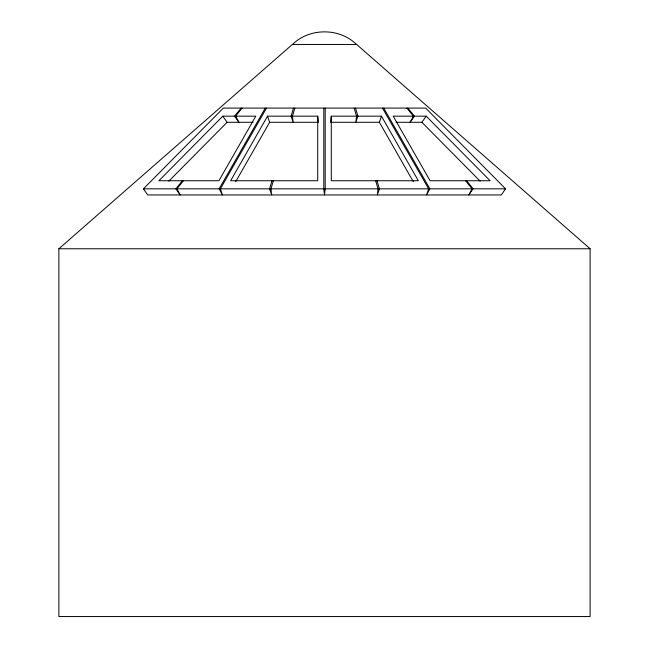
<?xml version="1.0" encoding="UTF-8"?>
<svg xmlns="http://www.w3.org/2000/svg" width="649" height="649" viewBox="0 0 649 649"><rect width="100%" height="100%" fill="white"/><g stroke="black" fill="none" stroke-linecap="round" stroke-linejoin="round"><path stroke-width="0.97" d="M330.682 121.412L331.282 116.163L381.45 116.163L418.354 180.747L331.282 180.747L331.282 116.163M271.988 180.747L269.603 188.827L271.671 194.951L270.966 188.827L273.351 180.747M293.478 108.091L291.093 116.163L293.161 122.288L292.456 116.163L294.841 108.091M413.291 181.639L379.381 122.288L381.45 116.163M265.279 108.091L219.151 188.827L222.445 194.951L220.376 188.827L266.504 108.091M267.55 116.163L230.646 180.747L317.718 180.747L317.718 116.163L267.55 116.163L269.619 122.288L235.709 181.639M395.971 122.288L421.899 122.288L426.19 116.163L490.109 180.747L430.1 180.747L393.197 116.163L426.19 116.163M505.555 188.827L501.271 194.951L147.729 194.951L143.445 188.827L223.337 108.091L425.663 108.091L505.555 188.827L143.445 188.827M182.401 180.747L175.879 188.827L180.171 194.951L176.877 188.827L183.399 180.747M241.112 108.091L234.589 116.163L238.881 122.288L235.587 116.163L242.109 108.091M222.81 116.163L158.891 180.747L218.9 180.747L255.803 116.163L222.81 116.163L227.101 122.288L253.029 122.288M168.87 181.136L227.101 122.288M58.881 248.77L292.358 44.456L356.642 44.456L590.119 248.77L590.119 616.55L58.881 616.55L58.881 248.77L590.119 248.77M292.496 44.456C309.419 27.672 339.581 27.672 356.504 44.456M269.619 122.288L318.424 122.288M330.576 122.288L379.381 122.288M421.899 122.288L480.13 181.136M407.888 108.091L414.411 116.163L410.119 122.288L413.413 116.163L406.891 108.091M466.599 180.747L473.121 188.827L468.829 194.951L472.123 188.827L465.601 180.747M383.721 108.091L429.849 188.827L426.555 194.951L428.624 188.827L382.496 108.091M355.522 108.091L357.907 116.163L355.839 122.288L356.544 116.163L354.159 108.091M377.012 180.747L379.397 188.827L377.329 194.951L378.034 188.827L375.649 180.747M317.718 116.163L318.318 121.412M325.206 108.091L325.206 188.827L324.5 194.951L323.794 188.827L323.794 108.091"/></g></svg>
